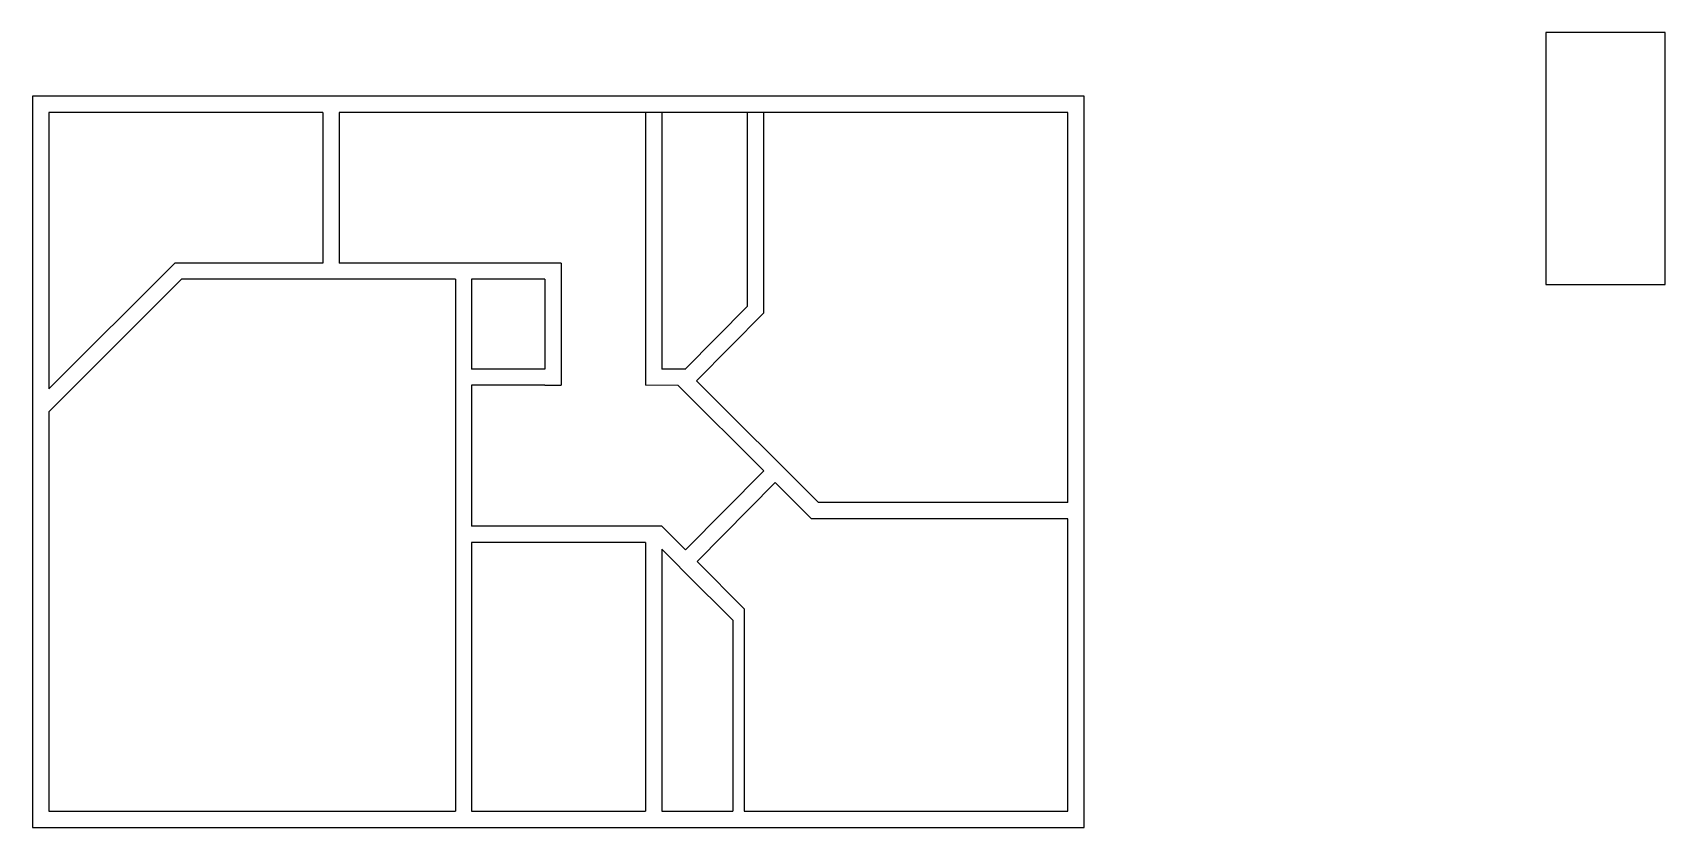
# Model space of a CAD drawing. Header units: metres. Extents: x 0.1 to 12.4, y 0.1 to 6.1.
import ezdxf

# ---------------------------------------------------------------- set-up
doc = ezdxf.new("R2010")
doc.units = ezdxf.units.M
doc.layers.add('FloorPlan', color=7, linetype='Continuous')

msp = doc.modelspace()

# ---------------------------------------------------------------- linework, layer by layer
at = {"layer": 'FloorPlan'}
for p, q in [((12.386, 6.072), (11.486, 6.072)), ((11.486, 6.072), (11.486, 4.172)), ((12.386, 4.172), (12.386, 6.072)), ((8.005, 5.592), (0.077, 5.592)), ((0.077, 5.592), (0.077, 0.077)), ((8.005, 0.077), (8.005, 5.592)), ((0.2, 5.469), (0.2, 3.385)), ((2.265, 5.469), (0.2, 5.469)), ((2.265, 5.469), (2.265, 4.334)), ((3.265, 5.469), (2.387, 5.469)), ((2.387, 5.469), (2.387, 4.334)), ((3.387, 5.469), (3.265, 5.469)), ((3.898, 5.469), (3.387, 5.469)), ((4.021, 5.469), (3.898, 5.469)), ((4.698, 5.469), (4.021, 5.469)), ((7.882, 5.469), (4.698, 5.469)), ((4.698, 5.469), (4.698, 3.483)), ((4.821, 5.469), (4.821, 3.534)), ((7.882, 2.527), (7.882, 5.469)), ((0.2, 3.385), (1.149, 4.334)), ((2.265, 4.334), (1.149, 4.334)), ((3.265, 4.334), (2.387, 4.334)), ((3.387, 4.334), (3.265, 4.334)), ((4.061, 4.334), (3.387, 4.334)), ((4.061, 4.334), (4.061, 3.412)), ((0.2, 3.212), (1.2, 4.212)), ((3.265, 4.212), (1.2, 4.212)), ((3.265, 4.212), (3.265, 0.2)), ((3.939, 4.212), (3.387, 4.212)), ((3.387, 4.212), (3.387, 3.534)), ((3.939, 4.212), (3.939, 3.534)), ((11.486, 4.172), (12.386, 4.172)), ((3.939, 3.534), (3.387, 3.534)), ((4.698, 3.483), (4.698, 3.412)), ((4.995, 3.533), (4.821, 3.534)), ((3.939, 3.412), (3.387, 3.412)), ((3.387, 3.412), (3.387, 2.349)), ((3.939, 3.412), (4.061, 3.412)), ((4.944, 3.41), (4.698, 3.412)), ((5.589, 2.766), (4.944, 3.41)), ((6.001, 2.527), (5.082, 3.446)), ((0.2, 3.212), (0.2, 0.2)), ((4.999, 2.17), (5.589, 2.766)), ((5.086, 2.084), (5.676, 2.679)), ((5.95, 2.405), (5.676, 2.679)), ((5.914, 2.441), (5.676, 2.679)), ((7.882, 2.527), (6.001, 2.527)), ((4.821, 2.349), (3.387, 2.349)), ((4.999, 2.17), (4.821, 2.349)), ((7.882, 2.405), (5.95, 2.405)), ((7.882, 0.2), (7.882, 2.405)), ((4.698, 2.226), (3.387, 2.226)), ((3.387, 2.226), (3.387, 0.2)), ((4.698, 2.226), (4.698, 0.2)), ((4.913, 2.083), (4.821, 2.175)), ((4.821, 2.175), (4.821, 0.2)), ((4.913, 2.083), (5, 1.996)), ((5.355, 1.641), (5, 1.996)), ((5.442, 1.727), (5.086, 2.084)), ((5.442, 1.727), (5.442, 0.2)), ((5.355, 1.641), (5.355, 0.2)), ((0.2, 0.2), (3.265, 0.2)), ((3.387, 0.2), (3.898, 0.2)), ((3.898, 0.2), (4.021, 0.2)), ((4.021, 0.2), (4.698, 0.2)), ((4.821, 0.2), (5.355, 0.2)), ((5.442, 0.2), (7.882, 0.2)), ((0.077, 0.077), (8.005, 0.077))]:
    msp.add_line(p, q, dxfattribs=at)
for points in [[(4.995, 3.532), (5.466, 4.008), (5.466, 5.469)], [(5.082, 3.446), (5.589, 3.958), (5.589, 5.469)]]:
    msp.add_lwpolyline(points, dxfattribs=at)

doc.saveas('drawing.dxf')
